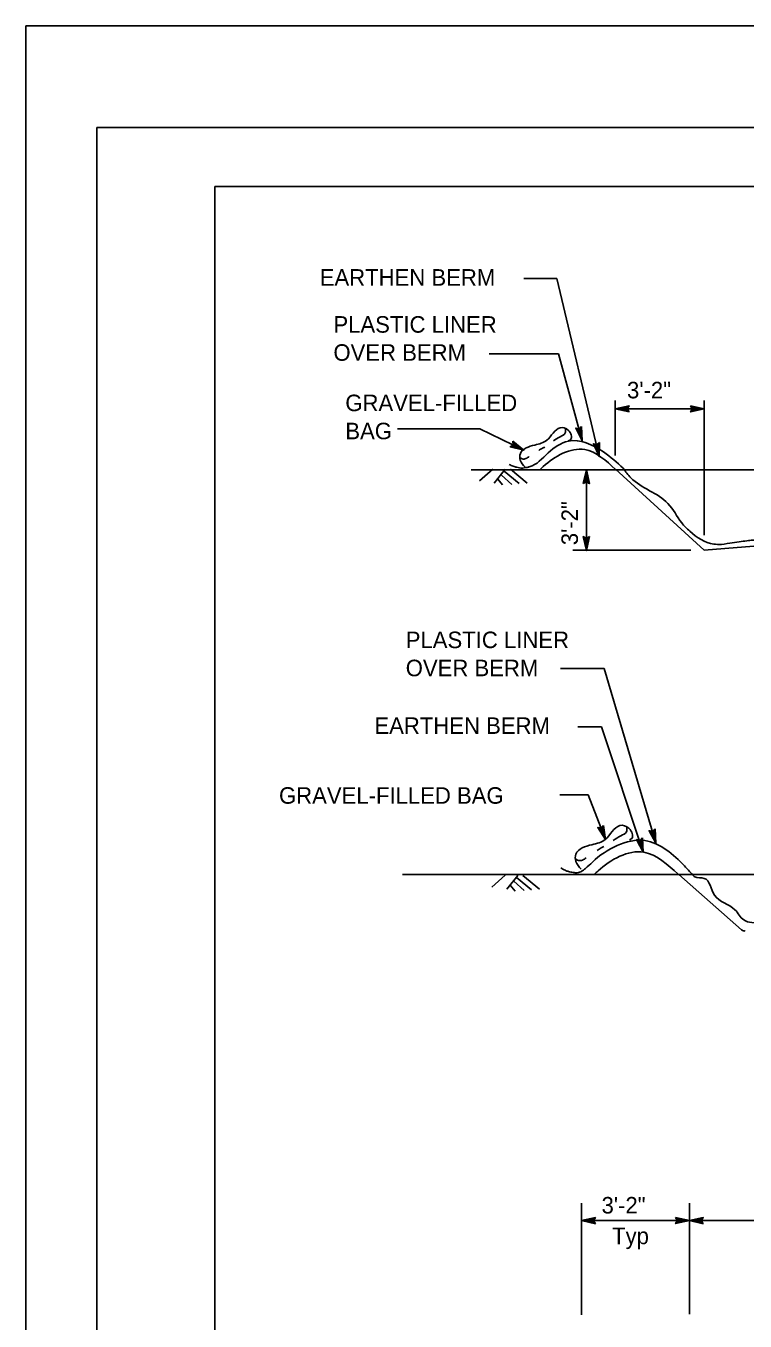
# Model space of a CAD drawing. Extents: x -894 to 866, y -472 to 714.
# Drawn here: x -894 to -589, y 165 to 714 of the extents above; entities that cross this region are included whole.
import ezdxf

# ---------------------------------------------------------------- set-up
doc = ezdxf.new("R2010")
doc.units = 0
for name, color, linetype in [('border_PLOTTING-ELEMENTS', 7, 'Continuous'), ('border_rw_22x34_Cut_Lines', 7, 'Continuous'), ('border_SHEET', 7, 'Continuous'), ('rd_PROFILE-OG', 7, 'Continuous'), ('temp_CONSTRUCTION', 7, 'Continuous'), ('temp_CONSTRUCTION-anno', 7, 'Continuous')]:
    doc.layers.add(name, color=color, linetype=linetype)

msp = doc.modelspace()

# ---------------------------------------------------------------- linework, layer by layer
at = {"layer": 'border_PLOTTING-ELEMENTS'}
for points in [[(-894.04, -472.44), (865.96, -472.44), (865.96, 713.56), (-894.04, 713.56)], [(-864.04, 670.56), (835.96, 670.56), (835.96, -429.44), (-864.04, -429.44)]]:
    msp.add_lwpolyline(points, close=True, dxfattribs=at)
at = {"layer": 'border_rw_22x34_Cut_Lines'}
msp.add_lwpolyline([(-864.04, 670.56), (835.96, 670.56), (835.96, -429.44), (-864.04, -429.44)], close=True, dxfattribs=at)
at = {"layer": 'border_SHEET'}
for p, q in [((-814.04, 645.56), (810.96, 645.56)), ((-814.04, -404.44), (-814.04, 645.56))]:
    msp.add_line(p, q, dxfattribs=at)
at = {"layer": 'rd_PROFILE-OG'}
for p, q in [((-705.34, 525.56), (-644.56, 525.56)), ((-696.25, 525.84), (-701.87, 520.85)), ((-690.93, 525.81), (-695.56, 519.91)), ((-694.08, 521.61), (-692.05, 519.11)), ((-692.54, 523.3), (-688.21, 519.35)), ((-691.38, 524.92), (-685.04, 519.7)), ((-688.76, 525.78), (-681.66, 519.94)), ((-734.47, 354.11), (-617.45, 354.11)), ((-691, 353.78), (-696.62, 348.78)), ((-685.67, 353.75), (-690.3, 347.85)), ((-687.29, 351.24), (-682.96, 347.29)), ((-686.13, 352.86), (-679.78, 347.64)), ((-683.51, 353.72), (-676.41, 347.88)), ((-688.83, 349.54), (-686.8, 347.05))]:
    msp.add_line(p, q, dxfattribs=at)
at = {"layer": 'temp_CONSTRUCTION'}
for p, q in [((-644.56, 525.56), (-316.5, 525.56)), ((-606.58, 491.45), (-406.35, 507.7)), ((-617.45, 354.11), (-590.89, 330.75)), ((-617.45, 354.11), (-396.27, 354.11))]:
    msp.add_line(p, q, dxfattribs=at)
msp.add_lwpolyline([(-606.58, 491.45), (-644.26, 525.77)], dxfattribs=at)
msp.add_ellipse((-589.3, 332.56), major_axis=(0, -2.4), ratio=0.999991, start_param=5.561991, end_param=6.283185, dxfattribs=at)
for points in [[(-682.53, 526.63), (-684.57, 529.62), (-684.53, 532.43), (-678.43, 536.04), (-673.31, 538.05), (-667.67, 543.36), (-664.24, 542.32), (-663.19, 538.41), (-664.08, 537.82)], [(-640.97, 526.22), (-649.35, 533.12), (-664.2, 537.71), (-672.72, 532.68), (-680.73, 526.77), (-681.29, 526.63)], [(-670.56, 537.78), (-667.69, 539.57), (-665.49, 541.14), (-665.44, 542.97)], [(-676.77, 533.7), (-675.19, 534.68), (-674.1, 535.17)], [(-644.04, 525.56), (-644.3, 525.8), (-657.27, 534.1), (-674.8, 526.96), (-676.23, 525.6)], [(-680.26, 526.91), (-682.96, 526.35), (-684.87, 526.35), (-686.01, 526.61), (-687.54, 527.12), (-689.33, 527.75)], [(-684.91, 530.8), (-683.71, 530.16), (-682.21, 530.3), (-680.78, 531.19)], [(-599.29, 493.92), (-602.6, 494.06), (-612.72, 499.49), (-616.16, 503.1), (-621.99, 511.25), (-637.67, 522.1), (-640.97, 526.22)], [(-658.78, 356.34), (-661.04, 359.64), (-661, 362.75), (-654.24, 366.76), (-648.57, 368.98), (-642.32, 374.87), (-638.51, 373.72), (-637.35, 369.39), (-638.34, 368.73)], [(-645.17, 368.51), (-641.99, 370.5), (-639.56, 372.24), (-639.49, 374.26)], [(-611.68, 354.08), (-615, 357.75), (-631.74, 368.46), (-653.99, 359.4), (-656.91, 356.69), (-658.8, 355.28)], [(-617.52, 354.11), (-617.81, 354.37), (-632.19, 363.57), (-651.61, 355.66), (-653.19, 354.15)], [(-652.05, 364.34), (-650.31, 365.43), (-649.1, 365.97)], [(-658.46, 355.54), (-660.46, 354.86), (-662.2, 355.03), (-664.11, 355.38), (-665.5, 355.9), (-667.41, 356.94)], [(-661.25, 360.78), (-659.92, 360.06), (-658.25, 360.22), (-656.67, 361.22)], [(-401.4, 354.18), (-403.5, 352.19), (-407.53, 346.63), (-414.96, 342.92), (-419.29, 336.43), (-427.34, 333.03), (-449.02, 336.12), (-459.55, 334.26), (-471.63, 334.26), (-482.77, 336.12), (-496.71, 333.65), (-507.86, 333.65), (-516.84, 336.12), (-526.43, 335.5), (-534.18, 333.65), (-545.01, 333.03), (-553.99, 335.19), (-565.14, 336.12), (-575.05, 333.65), (-582.48, 333.65), (-589.91, 334.88), (-593.63, 339.21), (-602.3, 345.39), (-606.64, 352.5), (-610.66, 353.12), (-611.68, 354.08)]]:
    msp.add_spline(points, degree=3, dxfattribs=at)
msp.add_open_spline([(-599.29, 493.92), (-589.92, 495.4), (-581.99, 496.13), (-576.22, 496.85), (-573.73, 496.29), (-569.01, 496.85), (-565.41, 497.57), (-562.65, 497.54), (-560.35, 497.96), (-554.6, 499.01), (-551.72, 497.93), (-547.39, 497.93), (-542.71, 499.37), (-535.68, 498.8), (-533.34, 500.09), (-528.29, 500.45), (-525.41, 501.17), (-521.47, 500.47), (-512.43, 502.25), (-509.55, 501.93), (-507.67, 502.35), (-501.62, 504.06), (-496.94, 503.34), (-494.05, 502.98), (-490.45, 504.42), (-486.35, 503.4), (-481.54, 504.44), (-475.67, 505.86), (-470.99, 505.14), (-466.3, 504.06), (-462.7, 506.22), (-459.82, 506.58), (-456.93, 505.86), (-453.69, 505.5), (-449.37, 506.58), (-444.32, 506.94), (-439.28, 508.75), (-434.95, 506.94), (-431.35, 507.3), (-428.46, 508.38), (-425.58, 508.75), (-420.54, 508.75), (-418.37, 509.11), (-416.93, 510.19), (-409.25, 509.36)], degree=2, dxfattribs=at)
at = {"layer": 'temp_CONSTRUCTION-anno'}
for p, q in [((-683.04, 606.59), (-669.07, 606.59)), ((-669.07, 606.59), (-651.1, 531.11)), ((-697.76, 574.66), (-668.44, 574.66)), ((-668.44, 574.66), (-658.34, 537.86)), ((-644.36, 531.66), (-644.36, 554.89)), ((-606.58, 497.87), (-606.58, 554.89)), ((-644.36, 551.38), (-606.58, 551.38)), ((-644.36, 551.38), (-644.36, 551.38)), ((-638.49, 552.68), (-638.49, 552.68)), ((-638.49, 550.07), (-638.49, 550.07)), ((-612.44, 552.69), (-612.44, 552.69)), ((-612.44, 550.08), (-612.44, 550.08)), ((-606.58, 551.38), (-606.58, 551.38)), ((-661.09, 543.21), (-661.09, 543.21)), ((-658.56, 543.87), (-658.56, 543.87)), ((-736.55, 542.92), (-701.74, 542.92)), ((-701.74, 542.92), (-682.99, 533.9)), ((-658.34, 537.86), (-658.34, 537.86)), ((-688.84, 535.27), (-688.84, 535.27)), ((-687.71, 537.62), (-687.71, 537.62)), ((-682.99, 533.9), (-682.99, 533.9)), ((-653.58, 536.58), (-653.58, 536.58)), ((-651.03, 537.12), (-651.03, 537.12)), ((-651.1, 531.11), (-651.1, 531.11)), ((-656.55, 491.36), (-656.55, 525.56)), ((-656.55, 525.56), (-656.55, 525.56)), ((-657.86, 519.7), (-657.86, 519.7)), ((-655.25, 519.7), (-655.25, 519.7)), ((-657.85, 497.23), (-657.85, 497.23)), ((-655.24, 497.23), (-655.24, 497.23)), ((-662.32, 491.45), (-612.29, 491.45)), ((-656.55, 491.36), (-656.55, 491.36)), ((-667.53, 441.43), (-649.09, 441.43)), ((-649.09, 441.43), (-627.06, 367.43)), ((-660.12, 416.69), (-650.19, 416.69)), ((-650.19, 416.69), (-632.43, 363.64)), ((-667.84, 387.87), (-655.85, 387.87)), ((-655.85, 387.87), (-648.41, 368.99)), ((-651.77, 373.97), (-651.77, 373.97)), ((-649.34, 374.92), (-649.34, 374.92)), ((-627.48, 373.43), (-627.48, 373.43)), ((-648.41, 368.99), (-648.41, 368.99)), ((-635.28, 368.93), (-635.28, 368.93)), ((-632.77, 369.64), (-632.77, 369.64)), ((-629.98, 372.68), (-629.98, 372.68)), ((-632.43, 363.64), (-632.43, 363.64)), ((-627.06, 367.43), (-627.06, 367.43)), ((-658.61, 167.61), (-658.61, 214.93)), ((-612.88, 167.93), (-612.88, 214.93)), ((-652.74, 208.84), (-652.74, 208.84)), ((-618.75, 208.85), (-618.75, 208.85)), ((-607.02, 208.84), (-607.02, 208.84)), ((-658.61, 207.54), (-612.88, 207.54)), ((-658.61, 207.54), (-658.61, 207.54)), ((-652.74, 206.23), (-652.74, 206.23)), ((-618.75, 206.24), (-618.75, 206.24)), ((-612.88, 207.54), (-391.75, 207.54)), ((-612.88, 207.54), (-612.88, 207.54)), ((-612.88, 207.54), (-612.88, 207.54)), ((-607.02, 206.23), (-607.02, 206.23))]:
    msp.add_line(p, q, dxfattribs=at)
for points in [[(-638.49, 550.07), (-644.36, 551.38), (-638.49, 552.68), (-638.7, 552.33), (-643, 551.38), (-638.7, 550.42), (-638.91, 550.76), (-641.66, 551.38), (-638.91, 551.99), (-639.12, 551.64), (-640.31, 551.37), (-639.11, 551.11), (-639.27, 551.38), (-638.49, 552.68), (-639.27, 551.38)], [(-612.44, 552.69), (-606.58, 551.38), (-612.44, 550.08), (-612.23, 550.42), (-607.94, 551.37), (-612.24, 552.34), (-612.03, 551.99), (-609.28, 551.38), (-612.03, 550.77), (-611.82, 551.12), (-610.63, 551.38), (-611.82, 551.65), (-611.66, 551.38), (-612.44, 550.08), (-611.66, 551.38)], [(-658.56, 543.87), (-658.34, 537.86), (-661.09, 543.21), (-660.7, 543.09), (-658.69, 539.18), (-658.85, 543.58), (-659.13, 543.29), (-659.03, 540.48), (-660.31, 542.98), (-659.92, 542.87), (-659.37, 541.78), (-659.41, 543), (-659.63, 542.78), (-661.09, 543.21), (-659.63, 542.78)], [(-687.71, 537.62), (-682.99, 533.9), (-688.84, 535.27), (-688.5, 535.49), (-684.22, 534.49), (-687.67, 537.22), (-687.64, 536.82), (-685.42, 535.07), (-688.16, 535.72), (-687.82, 535.94), (-686.64, 535.66), (-687.6, 536.42), (-687.57, 536.11), (-688.84, 535.27), (-687.57, 536.11)], [(-651.03, 537.12), (-651.1, 531.11), (-653.58, 536.58), (-653.2, 536.45), (-651.39, 532.44), (-651.33, 536.84), (-651.62, 536.57), (-651.66, 533.75), (-652.82, 536.31), (-652.44, 536.18), (-651.93, 535.07), (-651.92, 536.29), (-652.15, 536.08), (-653.58, 536.58), (-652.15, 536.08)], [(-657.86, 519.7), (-656.55, 525.56), (-655.24, 519.7), (-655.59, 519.91), (-656.54, 524.2), (-657.51, 519.91), (-657.16, 520.11), (-656.55, 522.86), (-655.94, 520.12), (-656.28, 520.32), (-656.55, 521.51), (-656.81, 520.32), (-656.55, 520.48), (-655.24, 519.7), (-656.55, 520.48)], [(-655.24, 497.23), (-656.55, 491.36), (-657.85, 497.23), (-657.5, 497.02), (-656.55, 492.72), (-655.58, 497.02), (-655.93, 496.81), (-656.54, 494.06), (-657.15, 496.81), (-656.81, 496.6), (-656.54, 495.41), (-656.28, 496.6), (-656.55, 496.44), (-657.85, 497.23), (-656.55, 496.44)], [(-649.34, 374.92), (-648.41, 368.99), (-651.77, 373.97), (-651.37, 373.9), (-648.91, 370.25), (-649.59, 374.6), (-649.83, 374.28), (-649.4, 371.5), (-650.97, 373.83), (-650.57, 373.77), (-649.89, 372.76), (-650.08, 373.96), (-650.27, 373.72), (-651.77, 373.97), (-650.27, 373.72)], [(-627.48, 373.43), (-627.06, 367.43), (-629.98, 372.68), (-629.59, 372.58), (-627.46, 368.73), (-627.76, 373.13), (-628.03, 372.83), (-627.83, 370.02), (-629.2, 372.48), (-628.81, 372.38), (-628.22, 371.32), (-628.3, 372.53), (-628.51, 372.3), (-629.98, 372.68), (-628.51, 372.3)], [(-632.77, 369.64), (-632.43, 363.64), (-635.28, 368.93), (-634.89, 368.82), (-632.81, 364.95), (-633.05, 369.35), (-633.32, 369.05), (-633.17, 366.24), (-634.5, 368.72), (-634.11, 368.61), (-633.53, 367.54), (-633.6, 368.76), (-633.82, 368.53), (-635.28, 368.93), (-633.82, 368.53)], [(-652.74, 206.23), (-658.61, 207.54), (-652.74, 208.84), (-652.95, 208.5), (-657.25, 207.55), (-652.95, 206.58), (-653.16, 206.93), (-655.91, 207.54), (-653.16, 208.15), (-653.37, 207.8), (-654.56, 207.54), (-653.36, 207.27), (-653.52, 207.54), (-652.74, 208.84), (-653.52, 207.54)], [(-618.75, 208.85), (-612.88, 207.54), (-618.75, 206.24), (-618.54, 206.59), (-614.24, 207.54), (-618.54, 208.51), (-618.33, 208.16), (-615.58, 207.55), (-618.33, 206.94), (-618.12, 207.28), (-616.93, 207.55), (-618.12, 207.81), (-617.96, 207.54), (-618.75, 206.24), (-617.96, 207.54)], [(-607.02, 206.23), (-612.88, 207.54), (-607.01, 208.84), (-607.22, 208.5), (-611.52, 207.55), (-607.22, 206.58), (-607.43, 206.93), (-610.18, 207.54), (-607.43, 208.15), (-607.64, 207.8), (-608.83, 207.54), (-607.64, 207.27), (-607.8, 207.54), (-607.01, 208.84), (-607.8, 207.54)]]:
    msp.add_lwpolyline(points, close=True, dxfattribs=at)

# ---------------------------------------------------------------- texts
for s, p in [('EARTHEN BERM', (-769.54, 603.53)), ('PLASTIC LINER', (-763.74, 583.62)), ('OVER BERM', (-763.74, 571.72)), ('3\'-2"', (-639.33, 555.81)), ('GRAVEL-FILLED', (-758.7, 550.38)), ('BAG', (-758.7, 538.48)), ('PLASTIC LINER', (-733.1, 450.01)), ('OVER BERM', (-733.1, 438.11)), ('EARTHEN BERM', (-746.37, 413.69)), ('GRAVEL-FILLED BAG', (-786.8, 384.1)), ('3\'-2"', (-650.12, 210.54)), ('Typ', (-645.66, 197.54))]:
    msp.add_text(s, height=7, dxfattribs=at).set_placement(p)
msp.add_text('3\'-2"', height=7, rotation=90, dxfattribs=at).set_placement((-660.14, 493.62))

doc.saveas('drawing.dxf')
